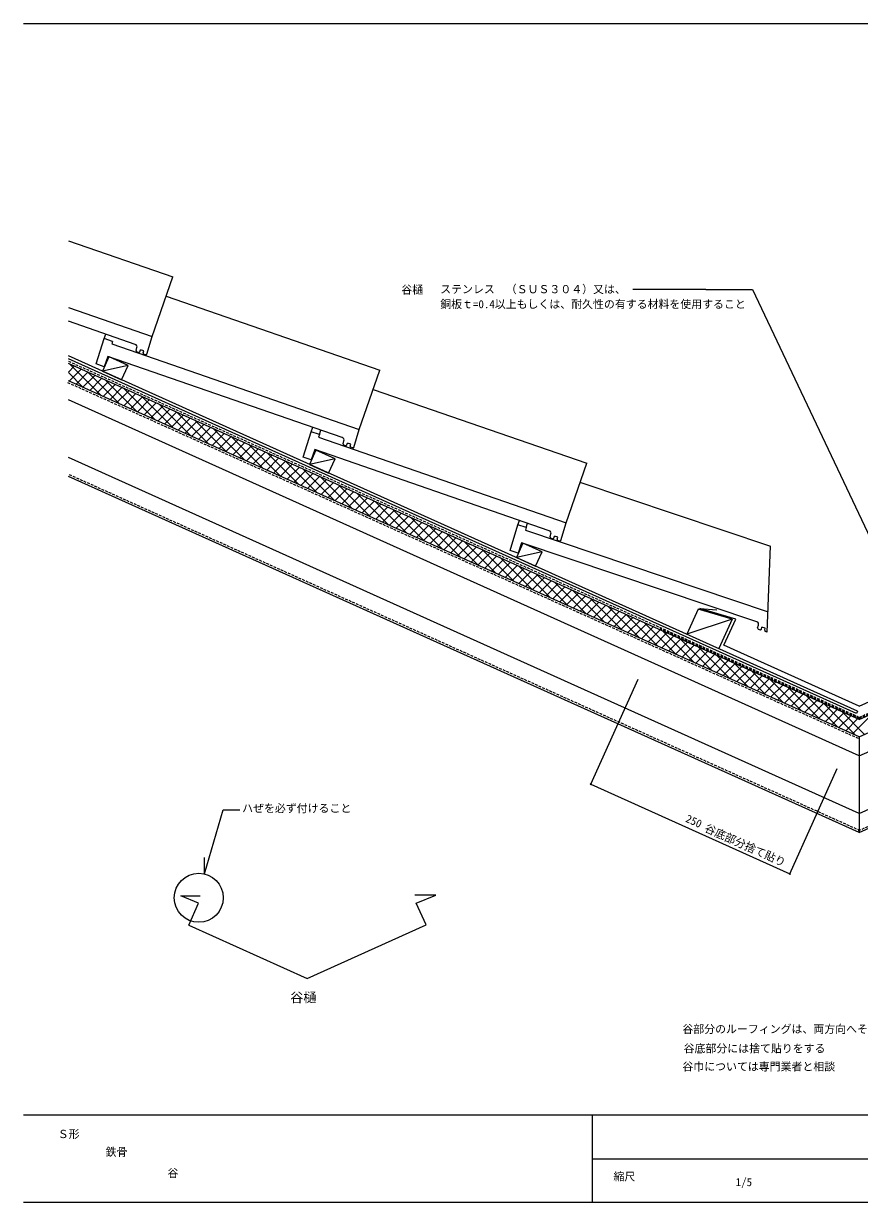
# Model space of a CAD drawing. Units: millimetres, scale not verified. Extents: x -203 to 197, y -138 to 132.
# Drawn here: x -203.2 to -11.8, y -138.4 to 131.6 of the extents above; entities that cross this region are included whole.
import ezdxf
from ezdxf.enums import TextEntityAlignment as Align

# ---------------------------------------------------------------- set-up
doc = ezdxf.new("R2010")
doc.units = ezdxf.units.MM
doc.header["$LTSCALE"] = 0.5
doc.header["$PDMODE"] = 32
doc.header["$PDSIZE"] = 0.25
doc.linetypes.add('DASHED1', pattern=[1.8, 1.2, -0.6])
for name, color, linetype, lineweight in [('0-0', 5, 'Continuous', 18), ('1-0', 7, 'Continuous', 18), ('1-2', 3, 'Continuous', 18), ('1-3', 7, 'Continuous', 18)]:
    doc.layers.add(name, color=color, linetype=linetype, lineweight=lineweight)
doc.styles.add('ＭＳ ゴシック', font='')
doc.styles.get('ＭＳ ゴシック').set_extended_font_data('MS Gothic')

msp = doc.modelspace()

# ---------------------------------------------------------------- linework, layer by layer
at = {"layer": '0-0'}
for p, q in [((-203.2432, 131.6351), (196.7568, 131.6351)), ((196.7568, -118.3649), (-203.2433, -118.3649)), ((-72.973, -118.3649), (-72.973, -138.3649)), ((-72.973, -128.3649), (4.8649, -128.3649)), ((196.7568, -138.3649), (-203.2432, -138.3649))]:
    msp.add_line(p, q, dxfattribs=at)
at = {"layer": '1-0'}
for p, q in [((-12.1712, -25.8327), (-192.973, 55.5281)), ((-12.4174, -26.3799), (-192.973, 54.8701)), ((-11.7831, -27.7619), (-192.973, 53.7735)), ((-179.3153, 53.2841), (-185.1527, 52.009)), ((-180.7754, 50.0392), (-179.3153, 53.2841)), ((-11.7831, -27.7619), (165.4054, 51.973)), ((-131.8953, 31.9451), (-136.2554, 33.953)), ((-131.8953, 31.9451), (-137.7328, 30.67)), ((-133.3555, 28.7002), (-131.8953, 31.9451)), ((-133.3555, 28.7002), (-131.8953, 31.9451)), ((-88.1011, 16.1919), (-87.7953, 17.21)), ((-84.4583, 10.6442), (-90.3128, 9.331))]:
    msp.add_line(p, q, dxfattribs=at)
at = {"layer": '1-0', "linetype": 'DASHED1'}
for p, q in [((-11.7831, -27.2631), (-192.973, 54.2723)), ((-11.7831, -27.5125), (165.3121, 52.1803)), ((-11.7831, -27.5125), (-57.3792, -6.9943)), ((-11.7831, -27.2631), (33.8129, -6.7449))]:
    msp.add_line(p, q, dxfattribs=at)
at = {"layer": '1-0', "color": 6, "linetype": 'DASHED1'}
msp.add_line((-11.7831, -27.7619), (-57.3792, -7.2436), dxfattribs=at)
at = {"layer": '1-0'}
for points in [[(-183.6753, 55.2919), (-185.1527, 52.009), (-180.7754, 50.0392)], [(-183.6753, 55.2919), (-185.1527, 52.009), (-180.7754, 50.0392)], [(-183.6753, 55.2919), (-185.1527, 52.0089), (-180.7754, 50.0392)], [(-180.7754, 50.0392), (-179.3152, 53.284), (-183.6468, 55.2788)], [(-136.2554, 33.9529), (-137.7328, 30.67), (-133.3555, 28.7002)], [(-136.2554, 33.9529), (-137.7328, 30.67), (-133.3555, 28.7002)]]:
    msp.add_lwpolyline(points, dxfattribs=at)
msp.add_lwpolyline([(-85.9356, 7.3613), (-84.4583, 10.6442), (-88.8355, 12.6139), (-90.3128, 9.331)], close=True, dxfattribs=at)
at = {"layer": '1-2', "color": 7}
for p, q in [((-192.973, 81.8767), (-169.0383, 73.5956)), ((-173.7467, 59.9871), (-169.0383, 73.5956)), ((-170.5623, 69.1908), (-121.6184, 52.2566)), ((-184.7722, 59.5046), (-184.4253, 60.5073)), ((-126.3268, 38.6481), (-121.6184, 52.2566)), ((-123.1424, 47.8518), (-74.1985, 30.9177)), ((-137.3523, 38.1656), (-137.0054, 39.1683)), ((-135.4612, 37.5113), (-135.147, 38.5253)), ((-78.9069, 17.3092), (-74.1985, 30.9177)), ((-75.8326, 26.6259), (-32.1217, 11.9282)), ((-89.9978, 16.8297), (-89.6538, 17.853)), ((-48.7037, -2.5119), (-51.2788, -8.2343)), ((-40.9359, -4.7451), (-48.7037, -2.5119)), ((-40.9359, -4.7451), (-51.2788, -8.2343)), ((-40.9359, -4.7451), (-43.9834, -11.5172)), ((-12.1712, -25.8327), (-12.4174, -26.3799))]:
    msp.add_line(p, q, dxfattribs=at)
at = {"layer": '1-2'}
for p, q in [((-192.973, 66.6392), (-173.7467, 59.9871)), ((-177.6425, 58.1605), (-192.973, 63.4647)), ((-186.579, 53.675), (-184.7722, 59.5046)), ((-182.8811, 58.8503), (-184.7722, 59.5046)), ((-175.0103, 55.9099), (-173.7467, 59.9871)), ((-182.8811, 58.8503), (-183.0589, 58.2769)), ((-183.0589, 58.2769), (-126.3268, 38.6481)), ((-177.4726, 56.748), (-177.2656, 57.4159)), ((-176.6177, 56.466), (-176.4802, 56.9097)), ((-175.7238, 56.6479), (-176.4802, 56.9097)), ((-183.9474, 55.4098), (-184.7675, 53.0397)), ((-130.2226, 36.8216), (-183.9474, 55.4098)), ((-177.347, 56.4998), (-176.8742, 56.3362)), ((-175.8652, 56.1918), (-175.7238, 56.6479)), ((-175.2668, 55.7801), (-175.7395, 55.9436)), ((-184.7648, 53.0473), (-186.579, 53.675)), ((-139.1591, 32.336), (-137.3523, 38.1656)), ((-135.4612, 37.5113), (-137.3523, 38.1656)), ((-127.5904, 34.5709), (-126.3268, 38.6481)), ((-135.4612, 37.5113), (-135.639, 36.9379)), ((-135.639, 36.9379), (-78.9069, 17.3092)), ((-130.0526, 35.409), (-129.8457, 36.0769)), ((-129.927, 35.1608), (-129.4543, 34.9972)), ((-129.1978, 35.1271), (-129.0603, 35.5707)), ((-128.3039, 35.309), (-129.0603, 35.5707)), ((-128.4453, 34.8529), (-128.3039, 35.309)), ((-136.5275, 34.0709), (-137.3476, 31.7007)), ((-82.8027, 15.4826), (-136.5275, 34.0709)), ((-127.8468, 34.4411), (-128.3196, 34.6047)), ((-137.3449, 31.7084), (-139.1591, 32.336)), ((-91.7536, 10.9846), (-89.9978, 16.8297)), ((-88.1011, 16.1919), (-89.9978, 16.8297)), ((-80.1705, 13.2319), (-78.9069, 17.3092)), ((-88.1011, 16.1919), (-88.2738, 15.617)), ((-88.2738, 15.617), (-32.6819, -3.0757)), ((-82.6327, 14.0701), (-82.4257, 14.738)), ((-82.5071, 13.8219), (-82.0343, 13.6583)), ((-81.7779, 13.7881), (-81.6404, 14.2317)), ((-80.884, 13.97), (-81.6404, 14.2317)), ((-81.0253, 13.5139), (-80.884, 13.97)), ((-89.9341, 10.3727), (-91.7536, 10.9846)), ((-89.1373, 12.7423), (-89.9367, 10.3651)), ((-35.2523, -5.3764), (-89.1373, 12.7423)), ((-80.4269, 13.1021), (-80.8997, 13.2657)), ((-35.0701, -6.7874), (-34.8689, -6.1178)), ((-35.0701, -6.7874), (-34.8689, -6.1178)), ((-34.9423, -7.0345), (-34.4681, -7.194)), ((-34.9423, -7.0345), (-34.4681, -7.194)), ((-34.2128, -7.0619), (-34.0792, -6.6171)), ((-34.2128, -7.0619), (-34.0792, -6.6171)), ((-33.3205, -6.8722), (-34.0792, -6.6171)), ((-33.3205, -6.8722), (-34.0792, -6.6171)), ((-33.4579, -7.3295), (-33.3205, -6.8722)), ((-33.4579, -7.3295), (-33.3205, -6.8722)), ((-32.8559, -7.7361), (-33.3301, -7.5766)), ((-32.8559, -7.7361), (-33.3301, -7.5766)), ((-11.7831, -24.7059), (-42.7885, -10.7535)), ((-11.7831, -24.7059), (19.2222, -10.7535))]:
    msp.add_line(p, q, dxfattribs=at)
msp.add_lwpolyline([(-42.7885, -10.7535), (-40.0856, -4.7471), (-48.3223, -2.3582), (-44.4558, -2.6635)], dxfattribs=at)
for centre, radius, start, end in [((-177.8387, 57.5935), 0.6, 342.77924, 70.91318), ((-177.2815, 56.6888), 0.2, 162.77675, 250.9082), ((-176.8088, 56.5252), 0.2, 250.9082, 342.77913), ((-175.6741, 56.1326), 0.2, 162.77913, 250.91269), ((-175.2014, 55.9691), 0.2, 250.91156, 342.78015), ((-130.4188, 36.2545), 0.6, 342.77924, 70.91318), ((-129.8616, 35.3498), 0.2, 162.77675, 250.9082), ((-129.3889, 35.1862), 0.2, 250.9082, 342.77913), ((-128.2542, 34.7937), 0.2, 162.77913, 250.91269), ((-127.7814, 34.6301), 0.2, 250.91156, 342.78015), ((-82.9989, 14.9156), 0.6, 342.77924, 70.91318), ((-82.4417, 14.0109), 0.2, 162.77675, 250.9082), ((-81.969, 13.8473), 0.2, 250.9082, 342.77913), ((-80.8343, 13.4547), 0.2, 162.77913, 250.91269), ((-80.3615, 13.2912), 0.2, 250.91156, 342.78015), ((-35.4435, -5.9451), 0.6, 343.28017, 71.41411), ((-35.4435, -5.9451), 0.6, 343.28017, 71.41411), ((-34.8785, -6.845), 0.2, 163.28004, 251.4115), ((-34.8785, -6.845), 0.2, 163.28004, 251.4115), ((-34.4043, -7.0044), 0.2, 251.4115, 343.28242), ((-34.4043, -7.0044), 0.2, 251.4115, 343.28242), ((-33.2663, -7.3871), 0.2, 163.28242, 251.41599), ((-33.2663, -7.3871), 0.2, 163.28242, 251.41599)]:
    msp.add_arc(centre, radius, start, end, dxfattribs=at)
at = {"layer": '1-3'}
for p, q in [((-46.9444, 70.7503), (-63.6351, 70.7503)), ((-46.9444, 70.7503), (-36.2216, 70.7503)), ((-36.2216, 70.7503), (5.3267, -17.0767)), ((-192.973, 51.809), (-191.6181, 53.1639)), ((-192.973, 51.6961), (-189.5725, 48.2956)), ((-192.7801, 49.7391), (-190.0576, 52.4616)), ((-192.636, 53.6219), (-185.4584, 46.4443)), ((-191.2196, 49.0368), (-188.4971, 51.7594)), ((-188.522, 51.7706), (-181.3443, 44.593)), ((-11.7831, -31.7096), (-192.973, 49.8258)), ((-189.6591, 48.3346), (-186.9366, 51.0571)), ((-188.0986, 47.6324), (-185.3761, 50.3549)), ((-186.5381, 46.9301), (-183.8156, 49.6527)), ((-184.9776, 46.2279), (-182.2551, 48.9505)), ((-184.4079, 49.9193), (-177.2303, 42.7416)), ((-183.4171, 45.5257), (-180.6945, 48.2482)), ((-181.8566, 44.8235), (-179.134, 47.546)), ((-180.2961, 44.1212), (-177.5735, 46.8438)), ((-180.2938, 48.0679), (-173.1162, 40.8903)), ((-178.7356, 43.419), (-176.013, 46.1416)), ((-176.1798, 46.2166), (-169.0021, 39.039)), ((-11.7831, -31.7096), (165.4054, 48.0253)), ((-11.7831, -36.0959), (-192.973, 45.4395)), ((-177.1751, 42.7168), (-174.4525, 45.4393)), ((-175.6146, 42.0145), (-172.892, 44.7371)), ((-174.0541, 41.3123), (-171.3315, 44.0349)), ((-172.4935, 40.6101), (-169.771, 43.3326)), ((-172.0657, 44.3653), (-164.8881, 37.1876)), ((-11.7831, -36.0959), (165.4054, 43.6389)), ((-170.933, 39.9079), (-168.2105, 42.6304)), ((-169.3725, 39.2056), (-166.65, 41.9282)), ((-167.9516, 42.5139), (-160.774, 35.3363)), ((-167.812, 38.5034), (-165.0895, 41.226)), ((-166.2515, 37.8012), (-163.5289, 40.5237)), ((-163.8376, 40.6626), (-156.6599, 33.485)), ((-164.691, 37.0989), (-161.9685, 39.8215)), ((-163.1305, 36.3967), (-160.4079, 39.1193)), ((-161.57, 35.6945), (-158.8474, 38.417)), ((-159.7235, 38.8113), (-152.5459, 31.6336)), ((-160.0095, 34.9923), (-157.2869, 37.7148)), ((-158.4489, 34.29), (-155.7264, 37.0126)), ((-156.8884, 33.5878), (-154.1659, 36.3104)), ((-155.6095, 36.96), (-148.4318, 29.7823)), ((-155.3279, 32.8856), (-152.6054, 35.6081)), ((-151.4954, 35.1086), (-144.3177, 27.931)), ((-153.7674, 32.1833), (-151.0449, 34.9059)), ((-152.2069, 31.4811), (-149.4843, 34.2037)), ((-150.6464, 30.7789), (-147.9238, 33.5014)), ((-149.0859, 30.0766), (-146.3633, 32.7992)), ((-147.3813, 33.2573), (-140.2037, 26.0797)), ((-11.7831, -49.255), (-192.973, 32.2805)), ((-147.5254, 29.3744), (-144.8028, 32.097)), ((-145.9648, 28.6722), (-143.2423, 31.3947)), ((-144.4043, 27.9699), (-141.6818, 30.6925)), ((-143.2673, 31.406), (-136.0896, 24.2283)), ((-142.8438, 27.2677), (-140.1212, 29.9903)), ((-11.7831, -49.255), (165.4054, 30.4799)), ((-11.7831, -53.6413), (-192.973, 27.8941)), ((-141.2833, 26.5655), (-138.5607, 29.288)), ((-139.7228, 25.8633), (-137.0002, 28.5858)), ((-139.1532, 29.5547), (-131.9756, 22.377)), ((-138.1623, 25.161), (-135.4397, 27.8836)), ((-136.6018, 24.4588), (-133.8792, 27.1813)), ((-135.0391, 27.7033), (-127.8615, 20.5257)), ((-135.0412, 23.7566), (-132.3187, 26.4791)), ((-133.4807, 23.0543), (-130.7582, 25.7769)), ((-131.9202, 22.3521), (-129.1977, 25.0747)), ((-130.9251, 25.852), (-123.7474, 18.6743)), ((-130.3597, 21.6499), (-127.6371, 24.3724)), ((-11.7831, -53.6413), (165.4054, 26.0935)), ((-128.7992, 20.9476), (-126.0766, 23.6702)), ((-127.2387, 20.2454), (-124.5161, 22.968)), ((-126.811, 24.0007), (-119.6334, 16.823)), ((-125.6782, 19.5432), (-122.9556, 22.2657)), ((-122.697, 22.1493), (-115.5193, 14.9717)), ((-124.1177, 18.841), (-121.3951, 21.5635)), ((-122.5571, 18.1387), (-119.8346, 20.8613)), ((-120.9966, 17.4365), (-118.2741, 20.159)), ((-119.4361, 16.7343), (-116.7136, 19.4568)), ((-118.5829, 20.298), (-111.4053, 13.1204)), ((-117.8756, 16.032), (-115.153, 18.7546)), ((-116.3151, 15.3298), (-113.5925, 18.0524)), ((-114.7546, 14.6276), (-112.032, 17.3501)), ((-114.4688, 18.4467), (-107.2912, 11.269)), ((-113.1941, 13.9253), (-110.4715, 16.6479)), ((-110.3548, 16.5954), (-103.1771, 9.4177)), ((-111.6336, 13.2231), (-108.911, 15.9457)), ((-110.0731, 12.5209), (-107.3505, 15.2434)), ((-108.5126, 11.8186), (-105.79, 14.5412)), ((-106.952, 11.1164), (-104.2295, 13.839)), ((-106.2407, 14.744), (-99.063, 7.5664)), ((-105.3915, 10.4142), (-102.669, 13.1367)), ((-103.831, 9.712), (-101.1085, 12.4345)), ((-102.2705, 9.0097), (-99.548, 11.7323)), ((-102.1266, 12.8927), (-94.949, 5.715)), ((-100.71, 8.3075), (-97.9874, 11.0301)), ((-98.0126, 11.0414), (-90.8349, 3.8637)), ((-32.8559, -7.7361), (-32.1217, 11.9282)), ((-99.1495, 7.6053), (-96.4269, 10.3278)), ((-97.589, 6.903), (-94.8664, 9.6256)), ((-96.0285, 6.2008), (-93.3059, 8.9234)), ((-94.4679, 5.4986), (-91.7454, 8.2211)), ((-93.8985, 9.19), (-86.7209, 2.0124)), ((-92.9074, 4.7963), (-90.1849, 7.5189)), ((-91.3469, 4.0941), (-88.6244, 6.8167)), ((-89.7864, 3.3919), (-87.0639, 6.1145)), ((-89.7845, 7.3387), (-82.6068, 0.1611)), ((-88.2259, 2.6897), (-85.5034, 5.4122)), ((-85.6704, 5.4874), (-78.4927, -1.6903)), ((-86.6654, 1.9874), (-83.9428, 4.71)), ((-85.1049, 1.2852), (-82.3823, 4.0078)), ((-83.5444, 0.583), (-80.8218, 3.3055)), ((-81.5563, 3.6361), (-74.3787, -3.5416)), ((-81.9839, -0.1193), (-79.2613, 2.6033)), ((-80.4234, -0.8215), (-77.7008, 1.9011)), ((-78.8628, -1.5237), (-76.1403, 1.1988)), ((-77.4423, 1.7847), (-70.2646, -5.3929)), ((-77.3023, -2.2259), (-74.5798, 0.4966)), ((-75.7418, -2.9282), (-73.0193, -0.2056)), ((-74.1813, -3.6304), (-71.4588, -0.9078)), ((-73.3282, -0.0666), (-66.1505, -7.2443)), ((-72.6208, -4.3327), (-69.8982, -1.6101)), ((-71.0603, -5.0349), (-68.3377, -2.3123)), ((-69.2141, -1.9179), (-62.0365, -9.0956)), ((-69.4998, -5.7371), (-66.7772, -3.0145)), ((-67.9393, -6.4393), (-65.2167, -3.7168)), ((-66.3788, -7.1416), (-63.6562, -4.419)), ((-65.1001, -3.7693), (-57.9224, -10.9469)), ((-64.8182, -7.8438), (-62.0957, -5.1212)), ((-63.2577, -8.546), (-60.5352, -5.8235)), ((-61.6972, -9.2483), (-58.9747, -6.5257)), ((-60.986, -5.6206), (-53.8083, -12.7983)), ((-60.1367, -9.9505), (-57.4141, -7.2279)), ((-58.5762, -10.6527), (-55.8536, -7.9302)), ((-56.8719, -7.4719), (-49.6943, -14.6496)), ((-57.0157, -11.3549), (-54.2931, -8.6324)), ((-55.4552, -12.0572), (-52.7326, -9.3346)), ((-53.8947, -12.7594), (-51.1721, -10.0368)), ((-52.7579, -9.3233), (-45.5802, -16.5009)), ((-52.3342, -13.4616), (-49.6116, -10.7391)), ((-50.7736, -14.1639), (-48.0511, -11.4413)), ((-49.2131, -14.8661), (-46.4906, -12.1435)), ((-48.6438, -11.1746), (-41.4661, -18.3522)), ((-47.6526, -15.5683), (-44.93, -12.8458)), ((-44.5297, -13.0259), (-37.352, -20.2036)), ((-46.0921, -16.2706), (-43.3695, -13.548)), ((-44.5316, -16.9728), (-41.809, -14.2502)), ((-42.9711, -17.675), (-40.2485, -14.9524)), ((-41.4106, -18.3772), (-38.688, -15.6547)), ((-40.4156, -14.8773), (-33.238, -22.0549)), ((-73.2826, -42.5844), (-62.4426, -18.4957)), ((-39.8501, -19.0795), (-37.1275, -16.3569)), ((-38.2895, -19.7817), (-35.567, -17.0591)), ((-36.729, -20.4839), (-34.0065, -17.7614)), ((-36.3016, -16.7286), (-29.1239, -23.9062)), ((-35.1685, -21.1862), (-32.446, -18.4636)), ((-32.1875, -18.5799), (-25.0099, -25.7576)), ((-33.608, -21.8884), (-30.8855, -19.1658)), ((-32.0475, -22.5906), (-29.3249, -19.8681)), ((-30.487, -23.2929), (-27.7644, -20.5703)), ((-28.9265, -23.9951), (-26.2039, -21.2725)), ((-28.0735, -20.4312), (-20.8958, -27.6089)), ((-27.366, -24.6973), (-24.6434, -21.9747)), ((-25.8055, -25.3995), (-23.0829, -22.677)), ((-24.2449, -26.1018), (-21.5224, -23.3792)), ((-23.9594, -22.2826), (-16.7818, -29.4602)), ((-22.6845, -26.804), (-19.9619, -24.0814)), ((-19.8454, -24.1339), (-12.6677, -31.3116)), ((-21.124, -27.5062), (-18.4014, -24.7837)), ((-19.5634, -28.2085), (-16.8409, -25.4859)), ((-18.0029, -28.9107), (-15.2804, -26.1881)), ((-16.4424, -29.6129), (-13.7198, -26.8904)), ((-15.7313, -25.9852), (-10.5581, -31.1583)), ((-13.3214, -31.0174), (-8.6609, -26.3568)), ((-14.8819, -30.3151), (-12.1593, -27.5926)), ((-11.7831, -31.7096), (-11.7831, -53.6413)), ((-27.6865, -63.1026), (-16.8465, -39.0139)), ((-73.2826, -42.5844), (-27.6865, -63.1026)), ((-161.8157, -63.1387), (-157.5295, -48.4432)), ((-157.5295, -48.4432), (-153.6859, -48.4432)), ((-161.8157, -63.1387), (-161.8157, -59.3624))]:
    msp.add_line(p, q, dxfattribs=at)
at = {"layer": '1-3', "linetype": 'DASHED1'}
for p, q in [((-11.9719, -32.1291), (-193.1617, 49.4064)), ((-11.5944, -53.2218), (-192.973, 28.3986)), ((-11.9719, -53.2218), (165.4054, 26.598))]:
    msp.add_line(p, q, dxfattribs=at)
at = {"layer": '1-3', "color": 3}
for p, q in [((-167.2386, -68.1774), (-162.8245, -68.1774)), ((-163.1554, -69.8191), (-167.2386, -68.1774)), ((-165.4177, -74.8462), (-163.1554, -69.8191)), ((-108.7897, -68.0038), (-113.5747, -68.0038)), ((-113.2286, -69.9323), (-113.2834, -69.8105))]:
    msp.add_line(p, q, dxfattribs=at)
for points in [[(-111.0397, -74.7964), (-113.2834, -69.8105), (-108.7897, -68.0038)], [(-165.4177, -74.8462), (-138.284, -87.0564), (-111.0397, -74.7964)]]:
    msp.add_lwpolyline(points, dxfattribs=at)
at = {"layer": '1-3'}
msp.add_circle((-163.1039, -68.5955), 5.6068, dxfattribs=at)
for p in [(-73.2826, -42.5844), (-27.6865, -63.1026)]:
    msp.add_point(p, dxfattribs=at)

# ---------------------------------------------------------------- texts
at = {"layer": '0-0', "color": 7, "style": 'ＭＳ ゴシック'}
for s, p in [('Ｓ形', (-195.4054, -124.1757)), ('縮尺', (-68.1081, -133.9054))]:
    msp.add_text(s, height=1.833, dxfattribs=at).set_placement(p, align=Align.BOTTOM_LEFT)
at = {"layer": '1-0', "style": 'ＭＳ ゴシック'}
msp.add_text('1/5', height=1.833, dxfattribs=at).set_placement((-40.0932, -135.1819), align=Align.BOTTOM_LEFT)
at = {"layer": '1-3', "style": 'ＭＳ ゴシック'}
for s, height, p in [('谷樋', 1.833, (-116.694, 69.2073)), ('ステンレス\u3000（ＳＵＳ３０４）又は、', 1.833, (-107.783, 69.3215)), ('銅板ｔ=0.4以上もしくは、耐久性の有する材料を使用すること', 1.833, (-107.783, 65.8942)), ('ハぜを必ず付けること', 1.833, (-153.1667, -49.5671)), ('谷樋', 2.199, (-142.1552, -93.1687)), ('谷部分のルーフィングは、両方向へそれぞれ250ｍｍ以上重ね合わせること。', 1.833, (-52.3134, -100.1316)), ('谷底部分には捨て貼りをする', 1.833, (-52.0335, -104.572)), ('谷巾については専門業者と相談', 1.833, (-52.3181, -108.724)), ('鉄骨', 1.833, (-184.4438, -128.2884)), ('谷', 1.833, (-170.2781, -133.1048))]:
    msp.add_text(s, height=height, dxfattribs=at).set_placement(p, align=Align.BOTTOM_LEFT)
for s, p in [('250', (-51.9892, -51.6181)), ('谷底部分捨て貼り', (-47.6322, -53.8081))]:
    msp.add_text(s, height=1.833, rotation=335.772, dxfattribs=at).set_placement(p, align=Align.BOTTOM_LEFT)

doc.saveas('drawing.dxf')
